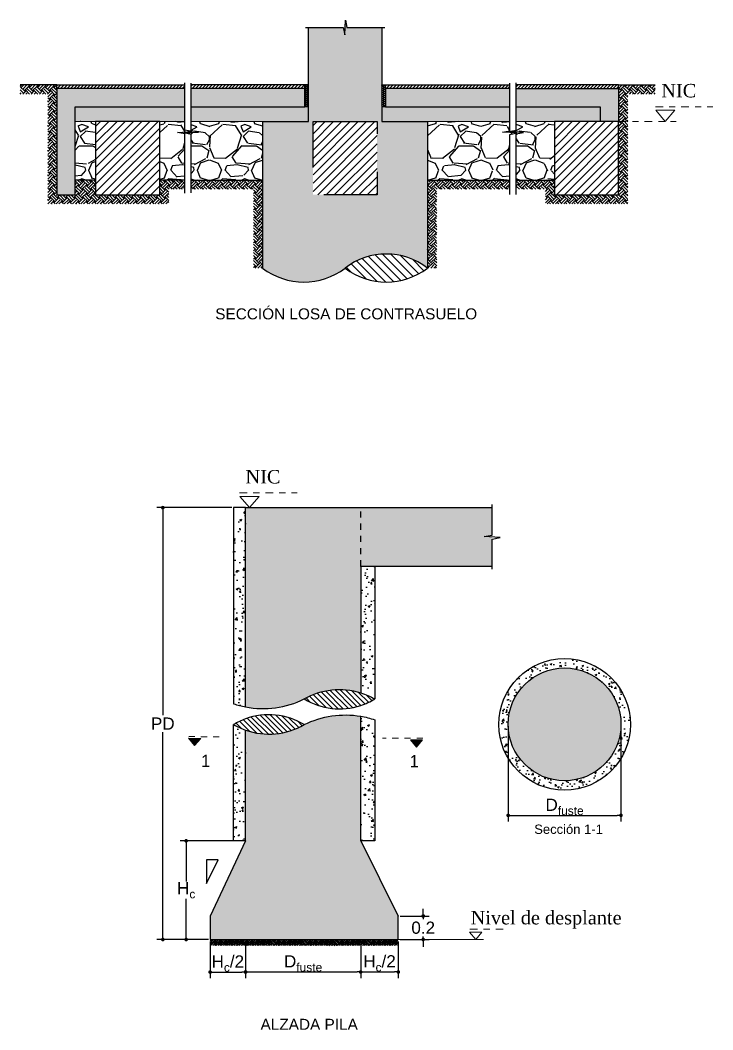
# Model space of a CAD drawing. Header units: metres. Extents: x 1491 to 3802, y 1670 to 4183.
# Drawn here: x 2008.71 to 2020.06, y 2099.08 to 2115.62 of the extents above; entities that cross this region are included whole.
import ezdxf
from ezdxf.enums import TextEntityAlignment as Align

# ---------------------------------------------------------------- set-up
doc = ezdxf.new("R2010")
doc.units = ezdxf.units.M
doc.linetypes.add('CENTER', pattern=[2, 1.25, -0.25, 0.25, -0.25])
doc.linetypes.add('HIDDEN', pattern=[0.375, 0.25, -0.125])
for name, color, linetype in [('01_TEX_TITULOS', 173, 'Continuous'), ('0E_TEX_INT', 7, 'Continuous'), ('15_LINEA_ESTRIBOS', 170, 'Continuous'), ('16_LINEA_COL_MURO', 173, 'Continuous'), ('22_BLOQUE_RECORTE', 7, 'Continuous'), ('23_BLOQUE_SECCIÓN', 7, 'Continuous'), ('41_HS_COLUMNAS', 8, 'Continuous'), ('50_HS_Granular', 8, 'Continuous')]:
    doc.layers.add(name, color=color, linetype=linetype)
doc.layers.add('42_HS_SECCIONES_SOLIDO', color=7, linetype='Continuous', true_color=0xdee2e1)
doc.layers.add('47_HS_SOLIDO_DETALLE_ROJO', color=7, linetype='Continuous', true_color=0x8f9695)
doc.layers.add('Lim_Hatch', color=254, linetype='Continuous', lineweight=0)
doc.styles.add('Annota_RDC', font='Times New Roman.ttf', dxfattribs={"height": 2.2})
doc.styles.add('Annotative', font='Arial.ttf')
doc.styles.get("Standard").update_dxf_attribs({"font": 'Arial.ttf'})
doc.styles.add('Standard - Anotativo', font='', dxfattribs={"height": 2})
doc.styles.get('Standard - Anotativo').set_extended_font_data('Century Gothic')
doc.dimstyles.new('Annotative_RDC', dxfattribs={"dimscale": 0.15, "dimtxt": 2, "dimasz": 0.6, "dimexe": 1, "dimexo": 0.3, "dimgap": 0.4, "dimtad": 1, "dimtih": 1, "dimtoh": 1, "dimdec": 1, "dimzin": 1, "dimdsep": 46, "dimtxsty": 'Annotative', "dimblk": 'DOT', "dimblk1": 'DOT', "dimblk2": 'DOT', "dimcen": 0.01, "dimclrd": 191, "dimclre": 191, "dimclrt": 7, "dimadec": 0, "dimazin": 0, "dimtfac": 1, "dimtdec": 1, "dimtmove": 2, "dimatfit": 3, "dimldrblk": 'DOT', "dimfxl": 1, "dimtolj": 1, "dimtzin": 0, "dimarcsym": 0})
pattern_1 = [(44.99999999999999, (-1078.426842455237, 1937.48360459319), (0, 0.1347038418160373), [0.09525, -0.09525]), (44.99999999999999, (-1078.452099425578, 1937.50886156353), (0, 0.1347038418160373), [0.09525, -0.09525]), (44.99999999999999, (-1078.477356395919, 1937.534118533871), (0, 0.1347038418160373), [0.09525, -0.09525]), (135, (-1078.477356395919, 1937.550956514096), (-0.1347038418160373, 0), [0.09525, -0.09525]), (135, (-1078.452099425578, 1937.576213484437), (-0.1347038418160373, 0), [0.09525, -0.09525]), (135, (-1078.426842455237, 1937.601470454778), (-0.1347038418160373, 0), [0.09525, -0.09525])]
pattern_2 = [(37.50000000000001, (0, 0), (-0.4800093887952137, 14.68239711988027), [0, -11.5824, 0, -12.954, 0, -12.3825]), (7.499999999999999, (0, 0), (13.48569849414008, 21.50475301705063), [0, -6.248400000000001, 0, -10.4394, 0, -4.0005]), (327.5, (-9.372599999999998, 0), (23.72977110724374, 0.04311554035637073), [0, -3.81, 0, -13.716, 0, -17.907]), (317.5, (-9.372599999999998, 0), (22.90669357416892, 6.687879697716487), [0, -1.905, 0, -8.991599999999998, 0, -10.287])]

# ---------------------------------------------------------------- blocks, each defined once
blk = doc.blocks.new('*U72')
at = {"lineweight": 0}
for points in [[(-7048.206987657239, 4030.780230012924), (-7048.13827253998, 4030.698904524063), (-7048.275702774497, 4030.698904524063)], [(-7045.715504999606, 4030.780230012924), (-7045.646789882348, 4030.698904524063), (-7045.784220116865, 4030.698904524063)]]:
    blk.add_hatch(color=256, dxfattribs=at).paths.add_polyline_path(points)
at = {"linetype": 'CENTER', "lineweight": 0, "ltscale": 0.0009}
for p, q in [((-7048.273204826555, 4030.680158386502), (-7047.885912778857, 4030.680158386502)), ((-7045.644500692031, 4030.680158386502), (-7046.095603626794, 4030.680158386502))]:
    blk.add_line(p, q, dxfattribs=at)
at = {"lineweight": 0, "flags": 128}
for points in [[(-7048.275702774497, 4030.698904524063), (-7048.13827253998, 4030.698904524063), (-7048.206987657239, 4030.780230012924)], [(-7045.784220116865, 4030.698904524063), (-7045.646789882348, 4030.698904524063), (-7045.715504999606, 4030.780230012924)]]:
    blk.add_lwpolyline(points, close=True, dxfattribs=at)
blk = doc.blocks.new('_DOT')
at = {"color": 0, "linetype": 'Continuous'}
blk.add_line((-0.5, 0), (-1, 0), dxfattribs=at)
at = {"color": 0, "linetype": 'Continuous', "const_width": 0.5}
blk.add_lwpolyline([(-0.25, 0, 1), (0.25, 0, 1)], format="xyb", close=True, dxfattribs=at)
blk = doc.blocks.new('*D82')
at = {"layer": '0E_TEX_INT', "color": 191, "lineweight": -2, "transparency": 16777216}
for p, q in [((2012.178350383708, 2107.632358105651), (2010.948695102656, 2107.632358105651)), ((2011.048695102656, 2107.572358105651), (2011.048695102656, 2104.235657924696)), ((2011.048695102656, 2100.61895774374), (2011.048695102656, 2103.955657924696)), ((2011.795907009285, 2100.55895774374), (2010.948695102656, 2100.55895774374))]:
    blk.add_line(p, q, dxfattribs=at)
at = {"layer": 'Defpoints', "color": 0, "transparency": 16777216}
for p in [(2011.048695102656, 2107.632358105651), (2012.208350383708, 2107.632358105651), (2011.825907009285, 2100.55895774374)]:
    blk.add_point(p, dxfattribs=at)
at = {"layer": '0E_TEX_INT', "color": 191, "lineweight": -2, "transparency": 16777216, "xscale": 0.06, "yscale": 0.06, "zscale": 0.06}
for p, rotation in [((2011.048695102656, 2107.632358105651), 90), ((2011.048695102656, 2100.55895774374), 270)]:
    blk.add_blockref('_DOT', p, dxfattribs=dict(at, rotation=rotation))
at = {"layer": '0E_TEX_INT', "color": 7, "transparency": 16777216, "insert": (2011.048695102656, 2104.095657924696), "char_height": 0.2, "attachment_point": 5, "style": 'Annotative'}
blk.add_mtext('\\A1;PD', dxfattribs=at)
blk = doc.blocks.new('*D83')
at = {"layer": '0E_TEX_INT', "color": 191, "lineweight": -2, "transparency": 16777216}
for p, q in [((2016.704248205735, 2104.052300069798), (2016.704248205735, 2102.491974758374)), ((2018.551825805735, 2104.052300069798), (2018.551825805735, 2102.491974758374)), ((2016.764248205735, 2102.591974758374), (2018.491825805735, 2102.591974758374))]:
    blk.add_line(p, q, dxfattribs=at)
at = {"layer": 'Defpoints', "color": 0, "transparency": 16777216}
for p in [(2016.704248205735, 2104.082300069798), (2018.551825805735, 2104.082300069798), (2018.551825805735, 2102.591974758374)]:
    blk.add_point(p, dxfattribs=at)
at = {"layer": '0E_TEX_INT', "color": 191, "lineweight": -2, "transparency": 16777216, "xscale": 0.06, "yscale": 0.06, "zscale": 0.06, "rotation": 180}
blk.add_blockref('_DOT', (2016.704248205735, 2102.591974758374), dxfattribs=at)
at = {"layer": '0E_TEX_INT', "color": 191, "lineweight": -2, "transparency": 16777216, "xscale": 0.06, "yscale": 0.06, "zscale": 0.06}
blk.add_blockref('_DOT', (2018.551825805735, 2102.591974758374), dxfattribs=at)
at = {"layer": '0E_TEX_INT', "color": 7, "transparency": 16777216, "insert": (2017.628037005735, 2102.731974758374), "char_height": 0.2, "attachment_point": 5, "style": 'Annotative'}
blk.add_mtext('\\A1;D{\\H0.7x;\\S^ fuste;}', dxfattribs=at)
blk = doc.blocks.new('*D84')
at = {"layer": '0E_TEX_INT', "color": 191, "lineweight": -2, "transparency": 16777216}
for p, q in [((2012.373275009285, 2102.175588143741), (2011.331507504165, 2102.175588143741)), ((2011.431507504165, 2102.115588143741), (2011.431507504165, 2101.507272943741)), ((2011.431507504165, 2100.61895774374), (2011.431507504165, 2101.227272943741)), ((2011.793436227101, 2100.55895774374), (2011.331507504165, 2100.55895774374))]:
    blk.add_line(p, q, dxfattribs=at)
at = {"layer": 'Defpoints', "color": 0, "transparency": 16777216}
for p in [(2012.403275009285, 2102.175588143741), (2011.431507504165, 2100.55895774374), (2011.823436227101, 2100.55895774374)]:
    blk.add_point(p, dxfattribs=at)
at = {"layer": '0E_TEX_INT', "color": 191, "lineweight": -2, "transparency": 16777216, "xscale": 0.06, "yscale": 0.06, "zscale": 0.06}
for p, rotation in [((2011.431507504165, 2102.175588143741), 90), ((2011.431507504165, 2100.55895774374), 270)]:
    blk.add_blockref('_DOT', p, dxfattribs=dict(at, rotation=rotation))
at = {"layer": '0E_TEX_INT', "color": 7, "transparency": 16777216, "insert": (2011.431507504164, 2101.367272943741), "char_height": 0.2, "attachment_point": 5, "style": 'Annotative'}
blk.add_mtext('\\A1;H{\\H0.7x;\\S^ c;}', dxfattribs=at)
blk = doc.blocks.new('*D85')
at = {"layer": '0E_TEX_INT', "color": 191, "lineweight": -2, "transparency": 16777216}
for p, q in [((2015.313247640982, 2101.00386974374), (2015.313247640982, 2101.06386974374)), ((2014.935203009284, 2100.94386974374), (2015.413247640982, 2100.94386974374)), ((2015.313247640982, 2100.94386974374), (2015.313247640982, 2100.89277800022)), ((2014.935203009284, 2100.55895774374), (2015.413247640982, 2100.55895774374)), ((2015.313247640982, 2100.55895774374), (2015.313247640982, 2100.61004948726)), ((2015.313247640982, 2100.49895774374), (2015.313247640982, 2100.438957743741))]:
    blk.add_line(p, q, dxfattribs=at)
at = {"layer": 'Defpoints', "color": 0, "transparency": 16777216}
for p in [(2014.905203009284, 2100.94386974374), (2014.905203009284, 2100.55895774374), (2015.313247640982, 2100.55895774374)]:
    blk.add_point(p, dxfattribs=at)
at = {"layer": '0E_TEX_INT', "color": 191, "lineweight": -2, "transparency": 16777216, "xscale": 0.06, "yscale": 0.06, "zscale": 0.06}
for p, rotation in [((2015.313247640982, 2100.94386974374), 270), ((2015.313247640982, 2100.55895774374), 90)]:
    blk.add_blockref('_DOT', p, dxfattribs=dict(at, rotation=rotation))
at = {"layer": '0E_TEX_INT', "color": 7, "transparency": 16777216, "insert": (2015.313247640982, 2100.751413743741), "char_height": 0.2, "attachment_point": 5, "style": 'Annotative'}
blk.add_mtext('\\A1;0.2', dxfattribs=at)
blk = doc.blocks.new('*D86')
at = {"layer": '0E_TEX_INT', "color": 191, "lineweight": -2, "transparency": 16777216}
for p, q in [((2011.823436227101, 2100.52895774374), (2011.823436227101, 2099.925546295127)), ((2012.403275009285, 2100.52895774374), (2012.403275009285, 2099.925546295127)), ((2011.8834362271, 2100.025546295127), (2012.343275009285, 2100.025546295127))]:
    blk.add_line(p, q, dxfattribs=at)
at = {"layer": 'Defpoints', "color": 0, "transparency": 16777216}
for p in [(2011.823436227101, 2100.55895774374), (2012.403275009285, 2100.55895774374), (2012.403275009285, 2100.025546295127)]:
    blk.add_point(p, dxfattribs=at)
at = {"layer": '0E_TEX_INT', "color": 191, "lineweight": -2, "transparency": 16777216, "xscale": 0.06, "yscale": 0.06, "zscale": 0.06, "rotation": 180}
blk.add_blockref('_DOT', (2011.823436227101, 2100.025546295127), dxfattribs=at)
at = {"layer": '0E_TEX_INT', "color": 191, "lineweight": -2, "transparency": 16777216, "xscale": 0.06, "yscale": 0.06, "zscale": 0.06}
blk.add_blockref('_DOT', (2012.403275009285, 2100.025546295127), dxfattribs=at)
at = {"layer": '0E_TEX_INT', "color": 7, "transparency": 16777216, "insert": (2012.113355618193, 2100.165546295127), "char_height": 0.2, "attachment_point": 5, "style": 'Annotative'}
blk.add_mtext('\\A1;H{\\H0.7x;\\S^ c;}/2', dxfattribs=at)
blk = doc.blocks.new('*D87')
at = {"layer": '0E_TEX_INT', "color": 191, "lineweight": -2, "transparency": 16777216}
for p, q in [((2012.403275009284, 2100.52895774374), (2012.403275009284, 2099.927892063426)), ((2014.289343809285, 2100.52895774374), (2014.289343809285, 2099.927892063426)), ((2012.463275009284, 2100.027892063426), (2014.229343809285, 2100.027892063426))]:
    blk.add_line(p, q, dxfattribs=at)
at = {"layer": 'Defpoints', "color": 0, "transparency": 16777216}
for p in [(2012.403275009284, 2100.55895774374), (2014.289343809285, 2100.55895774374), (2014.289343809285, 2100.027892063426)]:
    blk.add_point(p, dxfattribs=at)
at = {"layer": '0E_TEX_INT', "color": 191, "lineweight": -2, "transparency": 16777216, "xscale": 0.06, "yscale": 0.06, "zscale": 0.06, "rotation": 180}
blk.add_blockref('_DOT', (2012.403275009284, 2100.027892063426), dxfattribs=at)
at = {"layer": '0E_TEX_INT', "color": 191, "lineweight": -2, "transparency": 16777216, "xscale": 0.06, "yscale": 0.06, "zscale": 0.06}
blk.add_blockref('_DOT', (2014.289343809285, 2100.027892063426), dxfattribs=at)
at = {"layer": '0E_TEX_INT', "color": 7, "transparency": 16777216, "insert": (2013.346309409285, 2100.167892063426), "char_height": 0.2, "attachment_point": 5, "style": 'Annotative'}
blk.add_mtext('\\A1;D{\\H0.7x;\\S^ fuste;}', dxfattribs=at)
blk = doc.blocks.new('*D88')
at = {"layer": '0E_TEX_INT', "color": 191, "lineweight": -2, "transparency": 16777216}
for p, q in [((2014.289343809285, 2100.52895774374), (2014.289343809285, 2099.927892063426)), ((2014.905203009284, 2100.52895774374), (2014.905203009284, 2099.927892063426)), ((2014.349343809285, 2100.027892063426), (2014.845203009284, 2100.027892063426))]:
    blk.add_line(p, q, dxfattribs=at)
at = {"layer": 'Defpoints', "color": 0, "transparency": 16777216}
for p in [(2014.289343809285, 2100.55895774374), (2014.905203009284, 2100.55895774374), (2014.905203009284, 2100.027892063426)]:
    blk.add_point(p, dxfattribs=at)
at = {"layer": '0E_TEX_INT', "color": 191, "lineweight": -2, "transparency": 16777216, "xscale": 0.06, "yscale": 0.06, "zscale": 0.06, "rotation": 180}
blk.add_blockref('_DOT', (2014.289343809285, 2100.027892063426), dxfattribs=at)
at = {"layer": '0E_TEX_INT', "color": 191, "lineweight": -2, "transparency": 16777216, "xscale": 0.06, "yscale": 0.06, "zscale": 0.06}
blk.add_blockref('_DOT', (2014.905203009284, 2100.027892063426), dxfattribs=at)
at = {"layer": '0E_TEX_INT', "color": 7, "transparency": 16777216, "insert": (2014.597273409285, 2100.167892063426), "char_height": 0.2, "attachment_point": 5, "style": 'Annotative'}
blk.add_mtext('\\A1;H{\\H0.7x;\\S^ c;}/2', dxfattribs=at)

msp = doc.modelspace()

# ---------------------------------------------------------------- hatches: boundary and pattern name
h = msp.add_hatch()
h.set_pattern_fill('EARTH', color=8, scale=0.015, angle=45)
h.set_pattern_definition([(44.99999999999999, (2092.572263726949, 2111.235948754667), (0, 0.1347038418160373), [0.09525, -0.09525]), (44.99999999999999, (2092.547006756608, 2111.261205725008), (0, 0.1347038418160373), [0.09525, -0.09525]), (44.99999999999999, (2092.521749786268, 2111.286462695349), (0, 0.1347038418160373), [0.09525, -0.09525]), (135, (2092.521749786268, 2111.303300675576), (-0.1347038418160373, 0), [0.09525, -0.09525]), (135, (2092.547006756608, 2111.328557645915), (-0.1347038418160373, 0), [0.09525, -0.09525]), (135, (2092.572263726949, 2111.353814616255), (-0.1347038418160373, 0), [0.09525, -0.09525])])
h.paths.add_polyline_path([(2009.313197380461, 2114.555954662043), (2008.71319738046, 2114.555954662043), (2008.71319738046, 2114.405954662043), (2009.16319738046, 2114.405954662043), (2009.16319738046, 2112.605954662044), (2009.76319738046, 2112.605954662044), (2009.798771937393, 2112.605954662044), (2011.148771937394, 2112.605954662044), (2011.148771937394, 2112.845954662044), (2011.411169709078, 2112.845954662044), (2011.411169709078, 2112.995954662043), (2010.998771937393, 2112.995954662043), (2010.998771937393, 2112.755954662043), (2009.948771937394, 2112.755954662043), (2009.948771937394, 2112.995954662043), (2009.61319738046, 2112.995954662043), (2009.61319738046, 2112.755954662043), (2009.313197380461, 2112.755954662043)])
h = msp.add_hatch()
h.set_pattern_fill('ANSI31', color=8, scale=0.012)
h.set_pattern_definition([(44.99999999999999, (-1078.426842455237, 1937.48360459319), (-0.02694076836320746, 0.02694076836320746), [])])
h.paths.add_polyline_path([(2009.313197380461, 2114.555954662043), (2009.313197380461, 2114.495954662043), (2011.411169709078, 2114.495954662043), (2011.411169709078, 2114.555954662043)])
h.paths.add_polyline_path([(2013.373374989729, 2114.495954662043), (2013.373374989729, 2114.555954662043), (2011.513374989729, 2114.555954662043), (2011.513374989729, 2114.495954662043)])
h.paths.add_polyline_path([(2016.733374989728, 2114.495954662043), (2016.733374989728, 2114.555954662043), (2014.693374989729, 2114.555954662043), (2014.693374989729, 2114.495954662043)])
h.paths.add_polyline_path([(2016.835580270381, 2114.555954662043), (2016.835580270381, 2114.495954662043), (2018.513552598997, 2114.495954662043), (2018.513552598997, 2114.555954662043)])
h = msp.add_hatch()
h.set_pattern_fill('HONEY', color=8, scale=0.006)
h.set_pattern_definition([(0, (-1078.426842455237, 1937.48360459319), (0.028575, 0.01649778387), [0.01905, -0.03809999999999999]), (120, (-1078.426842455237, 1937.48360459319), (-0.02857499993756514, 0.01649778397814035), [0.01904999999999997, -0.03809999999999994]), (59.99999999999999, (-1078.426842455237, 1937.48360459319), (6.243485461965292e-11, 0.03299556784814033), [-0.0381, 0.01905])])
h.paths.add_polyline_path([(2013.373374989729, 2114.195954662044), (2013.433374989729, 2114.195954662044), (2013.433374989729, 2114.555954662043), (2013.373374989729, 2114.555954662043)])
h.paths.add_polyline_path([(2014.633374989729, 2114.195954662044), (2014.693374989729, 2114.195954662044), (2014.693374989729, 2114.555954662043), (2014.633374989729, 2114.555954662043)])
h = msp.add_hatch()
h.set_pattern_fill('EARTH', color=8, scale=0.015, angle=45)
h.set_pattern_definition(pattern_1)
h.paths.add_polyline_path([(2017.463552598998, 2112.995954662043), (2016.835580270381, 2112.995954662043), (2016.835580270381, 2112.845954662044), (2017.313552598998, 2112.845954662044), (2017.313552598998, 2112.605954662044), (2018.663552598998, 2112.605954662044), (2018.663552598998, 2114.405954662043), (2019.113552598998, 2114.405954662043), (2019.113552598998, 2114.555954662043), (2018.513552598997, 2114.555954662043), (2018.513552598997, 2112.755954662043), (2017.463552598998, 2112.755954662043)])
h = msp.add_hatch()
h.set_pattern_fill('EARTH', color=8, scale=0.015, angle=45)
h.set_pattern_definition(pattern_1)
h.paths.add_polyline_path([(2012.683374989729, 2112.995954662043), (2011.513374989729, 2112.995954662043), (2011.513374989729, 2112.845954662044), (2012.533374989728, 2112.845954662044), (2012.533374989728, 2111.555954662043), (2012.683374989729, 2111.555954662043)])
h = msp.add_hatch()
h.set_pattern_fill('EARTH', color=8, scale=0.015, angle=45)
h.set_pattern_definition(pattern_1)
h.paths.add_polyline_path([(2016.733374989728, 2112.995954662043), (2015.383374989729, 2112.995954662043), (2015.383374989729, 2111.555954662043), (2015.533374989729, 2111.555954662043), (2015.533374989729, 2112.845954662044), (2016.733374989728, 2112.845954662044)])
h = msp.add_hatch()
h.set_pattern_fill('EARTH', color=8, scale=0.0096228, angle=45)
h.set_pattern_definition([(44.99999999999999, (2080.570433121415, 2253.213731491654), (0, 0.08641520860182422), [0.06110478000000003, -0.06110478000000003]), (44.99999999999999, (2080.554230269802, 2253.229934343267), (0, 0.08641520860182422), [0.06110478000000003, -0.06110478000000003]), (44.99999999999999, (2080.538027418188, 2253.24613719488), (0, 0.08641520860182422), [0.06110478000000003, -0.06110478000000003]), (135, (2080.538027418188, 2253.256939095955), (-0.08641520860182425, 0), [0.06110478000000001, -0.06110478000000001]), (135, (2080.554230269802, 2253.273141947568), (-0.08641520860182425, 0), [0.06110478000000001, -0.06110478000000001]), (135, (2080.570433121415, 2253.289344799182), (-0.08641520860182425, 0), [0.06110478000000001, -0.06110478000000001])])
h.paths.add_polyline_path([(2014.905203009284, 2100.55895774374), (2011.825907009285, 2100.55895774374), (2011.825907009285, 2100.462729743741), (2014.905203009284, 2100.462729743741)])
at = {"layer": '41_HS_COLUMNAS'}
h = msp.add_hatch(dxfattribs=at)
h.set_pattern_fill('ANSI31', color=256, scale=0.03000000000000001)
h.set_pattern_definition([(44.99999999999999, (-1077.526842455238, 1937.48360459319), (-0.06735192090801867, 0.06735192090801867), [])])
h.paths.add_polyline_path([(2009.948771937394, 2112.755954662043), (2010.998771937393, 2112.755954662043), (2010.998771937393, 2113.955954662044), (2009.948771937394, 2113.955954662044)])
h = msp.add_hatch(dxfattribs=at)
h.set_pattern_fill('ANSI31', color=256, scale=0.03000000000000001)
h.set_pattern_definition([(44.99999999999999, (-1078.426842455237, 1937.48360459319), (-0.06735192090801867, 0.06735192090801867), [])])
h.paths.add_polyline_path([(2013.508374989729, 2113.955954662044), (2013.508374989729, 2112.755954662043), (2014.558374989729, 2112.755954662043), (2014.558374989729, 2113.955954662044)])
h.paths.add_polyline_path([(2018.513552598997, 2112.755954662043), (2018.513552598997, 2113.955954662044), (2017.463552598998, 2113.955954662044), (2017.463552598998, 2112.755954662043)])
h = msp.add_hatch(dxfattribs=at)
h.set_pattern_fill('ANSI31', color=256, scale=0.03000000000000001, angle=90)
h.set_pattern_definition([(135, (-1078.426842455237, 1937.48360459319), (-0.06735192090801867, -0.06735192090801867), [])])
edge = h.paths.add_edge_path()
edge.add_arc((2014.708374989732, 2112.429474378476), 1.103930113272326, 232.3054518505809, 307.6945481491827)
edge.add_arc((2014.708374989729, 2110.682434945626), 1.103930113263494, 52.30545185021079, 127.6945481495377)
at = {"layer": '42_HS_SECCIONES_SOLIDO'}
h = msp.add_hatch(color=256, dxfattribs=at)
h.dxf.hatch_style = 1
h.paths.add_polyline_path([(2014.633374989729, 2115.49533313576), (2014.062625381082, 2115.49533313576), (2014.039574509448, 2115.615907584476), (2014.02717547001, 2115.374758687043), (2014.001049351927, 2115.49533313576), (2013.433374989729, 2115.49533313576), (2013.433374989729, 2113.955954662044), (2014.633374989729, 2113.955954662044)])
h = msp.add_hatch(color=256, dxfattribs=at)
h.dxf.hatch_style = 1
h.paths.add_polyline_path([(2018.213552598998, 2114.195954662044), (2018.213552598998, 2113.955954662044), (2018.513552598997, 2113.955954662044), (2018.513552598997, 2114.495954662043), (2017.014093500616, 2114.495954662043), (2017.014093500616, 2114.195954662044)])
h.paths.add_polyline_path([(2016.835580270381, 2114.195954662044), (2017.014093500616, 2114.195954662044), (2017.014093500616, 2114.495954662043), (2016.835580270381, 2114.495954662043)])
h.paths.add_polyline_path([(2014.693374989729, 2114.495954662043), (2014.693374989729, 2114.195954662044), (2016.733374989728, 2114.195954662044), (2016.733374989728, 2114.495954662043)])
h.paths.add_polyline_path([(2013.373374989729, 2114.195954662044), (2013.373374989729, 2114.495954662043), (2011.513374989729, 2114.495954662043), (2011.513374989729, 2114.195954662044)])
h.paths.add_polyline_path([(2011.411169709078, 2114.195954662044), (2011.411169709078, 2114.495954662043), (2009.313197380461, 2114.495954662043), (2009.313197380461, 2113.655954662043), (2009.313197380461, 2112.755954662043), (2009.61319738046, 2112.755954662043), (2009.61319738046, 2114.195954662044)])
h = msp.add_hatch(color=256, dxfattribs=at)
h.dxf.hatch_style = 1
edge = h.paths.add_edge_path()
edge.add_line((2015.383374989729, 2113.955954662044), (2014.558374989729, 2113.955954662044))
edge.add_line((2014.558374989729, 2113.955954662044), (2014.558374989729, 2112.755954662044))
edge.add_line((2014.558374989729, 2112.755954662043), (2013.508374989729, 2112.755954662043))
edge.add_line((2013.508374989729, 2112.755954662043), (2013.508374989729, 2113.955954662043))
edge.add_line((2013.508374989729, 2113.955954662044), (2013.433374989729, 2113.955954662044))
edge.add_line((2013.433374989729, 2113.955954662044), (2012.683374989728, 2113.955954662044))
edge.add_line((2012.683374989729, 2113.955954662044), (2012.683368471053, 2111.55735307547))
edge.add_arc((2013.35927278639, 2112.42651928199), 1.101043386088553, 232.1296926676255, 307.7516069296976)
edge.add_arc((2014.708374989728, 2110.682434945626), 1.103930113263702, 52.30545185021231, 127.6945481498079, ccw=False)
edge.add_line((2015.383374989729, 2111.555954662043), (2015.383374989729, 2113.955954662044))
h = msp.add_hatch(color=256, dxfattribs=at)
h.dxf.hatch_style = 1
h.paths.add_polyline_path([(2014.289343809285, 2104.600181722904), (2014.289343809285, 2106.670078105652), (2014.289343809285, 2107.632358105651), (2012.403275009285, 2107.632358105651), (2012.403275009285, 2104.368174368495, 0.1646570517097747), (2013.363086383708, 2104.49929932444, -0.2109460582058428)])
h.paths.add_polyline_path([(2016.442636809732, 2107.632358105651), (2014.289343809285, 2107.632358105651), (2014.289343809285, 2106.670078105652), (2016.442101208546, 2106.670078105652), (2016.442101208546, 2107.151234857216), (2016.31352237398, 2107.15889519457), (2016.442636809732, 2107.18249158916)])
h = msp.add_hatch(color=256, dxfattribs=at)
h.dxf.hatch_style = 1
edge = h.paths.add_edge_path()
edge.add_arc((2017.628037005735, 2104.082300069798), 0.9237887999991191, 0, 360)
h = msp.add_hatch(dxfattribs=at)
h.set_pattern_fill('ANSI31', color=256, scale=0.0192456, angle=90)
h.set_pattern_definition([(135, (576.2682492538679, 2748.263731125548), (-0.04320760430091213, -0.04320760430091211), [])])
h.paths.add_polyline_path([(2012.403275009285, 2104.172358286625, 0.04883101659880229), (2012.208350383708, 2104.078155441631, 0.04641024364277136), (2012.403275009285, 2103.988643342055, 0.2186317764185285), (2013.365555009285, 2104.07815544163, 0.2289706116210004)])
h.paths.add_polyline_path([(2013.363086383708, 2104.49929932444, 0.2210596475255017), (2014.289343809285, 2104.393094592488, 0.05258501538800743), (2014.520291009286, 2104.499299324455, 0.04989184500951818), (2014.289343809285, 2104.600181722904, 0.210946058205841)])
h = msp.add_hatch(color=256, dxfattribs=at)
h.dxf.hatch_style = 1
h.paths.add_polyline_path([(2012.403275009285, 2102.175588143741), (2011.823436227101, 2100.94386974374), (2011.823436227101, 2100.55895774374), (2014.905203009284, 2100.55895774374), (2014.905203009284, 2100.94386974374), (2014.289343809285, 2102.175588143741), (2014.289343809285, 2104.215779430524, 0.1584413204320854), (2013.365555009284, 2104.07815544163, -0.2186317764183276), (2012.403275009285, 2103.988643342055)])
at = {"layer": '47_HS_SOLIDO_DETALLE_ROJO'}
h = msp.add_hatch(dxfattribs=at)
h.set_pattern_fill('AR-CONC', color=256, scale=0.001732104)
h.set_pattern_definition([(49.99999999999999, (596.3869865810211, 2778.7428891678), (0.3155627939066546, -0.02760815381827618), [0.03299658119999999, -0.3629623932]), (355, (596.3869865810211, 2778.7428891678), (-0.06104527122387508, 0.3309303258659136), [0.02639726496000001, -0.2903709264031939]), (100.4514446999999, (596.413283396073, 2778.740588494601), (0.2545175218501893, 0.3033221585581207), [0.02804277900251517, -0.3084708250326381]), (46.1842, (596.3869865810211, 2778.830880051001), (0.4695370910454218, -0.0728216843815885), [0.04949487179999996, -0.5444435897999997]), (96.63555760999981, (596.42611463717, 2778.824811624637), (0.4112086502071446, 0.4285677801202117), [0.04206418572088656, -0.4627066554363687]), (351.1841511700001, (596.3869865810211, 2778.830880051001), (0.411208650230483, 0.4285677800990995), [0.03959584040181528, -0.4355544074975598]), (20.99999999999998, (596.4309820226208, 2778.808882330201), (0.2626118935748295, -0.1771339588406471), [0.0329965812, -0.3629623932]), (326.0000000000001, (596.4309820226208, 2778.808882330201), (0.1070475405090729, 0.3190327128723336), [0.02639726496, -0.2903699145599999]), (71.45144499999999, (596.4528663470755, 2778.794121166876), (0.3696594334983414, 0.141898755678352), [0.02804277900251518, -0.3084702932767102]), (37.49999999999998, (596.3869865810211, 2778.7428891678), (0.005349782044763089, 0.146458121052344), [0, -0.2868502792320001, 0, -0.29476945872, 0, -0.2914698006000001]), (7.499999999999999, (596.3869865810211, 2778.7428891678), (0.1157386047127506, 0.1735231743647641), [0, -0.1680625869119999, 0, -0.2802509629919999, 0, -0.11108849004]), (327.5, (596.2888767462528, 2778.7428891678), (0.2348570122509186, -0.009922780384685664), [0, -0.109988604, 0, -0.3431644444800001, 0, -0.4553528205599999]), (317.5, (596.2448813046522, 2778.7428891678), (0.2565751475954474, 0.04404132682480024), [0, -0.1429851852, 0, -0.2278963874880001, 0, -0.3233664957600001])])
h.paths.add_polyline_path([(2014.289343809285, 2102.175588143741), (2014.520291009285, 2102.175588143741), (2014.520291009285, 2104.157974340647, 0.03945883963526224), (2014.289343809285, 2104.215779430524)])
h.paths.add_polyline_path([(2012.208350383708, 2102.175588143741), (2012.403275009285, 2102.175588143741), (2012.403275009285, 2103.988643342055, -0.0464102436427714), (2012.208350383708, 2104.078155441631)])
h.paths.add_polyline_path([(2012.208350383708, 2104.419480425423, 0.03339316246796394), (2012.403275009285, 2104.368174368495), (2012.403275009285, 2107.632358105651), (2012.208350383708, 2107.632358105651)])
h.paths.add_polyline_path([(2014.520291009285, 2106.670078105652), (2014.289343809285, 2106.670078105652), (2014.289343809285, 2104.600181722904, -0.04989184500934483), (2014.520291009285, 2104.499299324455)])
h = msp.add_hatch(dxfattribs=at)
h.set_pattern_fill('AR-CONC', color=8, scale=0.0014256)
h.set_pattern_definition([(49.99999999999999, (-226.4985369836922, 3102.34000215527), (0.2597224641207034, -0.02272276034426024), [0.02715768, -0.29873448]), (355, (-226.4985369836922, 3102.34000215527), (-0.0502430215834363, 0.2723706385727684), [0.02172614400000001, -0.2389884167927522]), (100.4514447, (-226.476893514513, 3102.33810859708), (0.2094794418520076, 0.2496478671260253), [0.02308047654528, -0.2538854527017599]), (46.1842, (-226.4985369836922, 3102.41242263527), (0.3864502806958205, -0.05993554270089581), [0.04073651999999998, -0.4481017199999998]), (96.63555760999992, (-226.4663328222523, 3102.407428045671), (0.3384433335038228, 0.3527306832265117), [0.03462072898838401, -0.3808285229928961]), (351.1841511700001, (-226.4985369836922, 3102.41242263527), (0.3384433335230313, 0.3527306832091353), [0.03258916905499201, -0.3584809938251521]), (20.99999999999998, (-226.4623267436923, 3102.39431751527), (0.2161414761932753, -0.1457892665355121), [0.02715768, -0.29873448]), (326.0000000000001, (-226.4623267436923, 3102.39431751527), (0.08810497161240569, 0.2625783645039783), [0.021726144, -0.2389875839999999]), (71.45144499999999, (-226.444314954018, 3102.382168409652), (0.3042464473237378, 0.1167890993237465), [0.02308047654527998, -0.2538850150425597]), (37.49999999999998, (-226.4985369836922, 3102.34000215527), (0.004403112794043694, 0.120541663417567), [0, -0.2360907648, 0, -0.242608608, 0, -0.2398928400000001]), (7.499999999999999, (-226.4985369836922, 3102.34000215527), (0.09525811087469185, 0.1428174274607111), [0, -0.1383231168, 0, -0.2306592287999999, 0, -0.09143085599999998]), (327.5, (-226.5792858188925, 3102.34000215527), (0.1932979524698918, -0.00816689743595526), [0, -0.09052560000000001, 0, -0.2824398720000001, 0, -0.3747759840000001]), (317.5, (-226.6154960588919, 3102.34000215527), (0.2111729609839073, 0.03624800561711956), [0, -0.11768328, 0, -0.1875690432, 0, -0.266145264])])
h.paths.add_polyline_path([(2018.705790605735, 2104.082300069799, 0.9999999999999999), (2016.550283405734, 2104.082300069799, 0.9999999999999999)])
h.paths.add_polyline_path([(2018.551825805734, 2104.082300069799, 0.9999999999999999), (2016.704248205736, 2104.082300069799, 0.9999999999999999)], flags=16)
h.paths.add_polyline_path([(2018.490239885735, 2104.082300069799, 0.9999999999999999), (2016.765834125735, 2104.082300069799, 0.9999999999999999)], flags=0)
h.paths.add_polyline_path([(2018.247965824069, 2104.576676805423, 0.03688449973405189), (2018.168594673537, 2104.66240135777, 0.1828444093619188), (2017.631734104404, 2104.928748023655, -0.9077356223650497), (2017.628037005735, 2104.890615269799, -0.04189119479578445), (2017.762771177346, 2104.879307074506, -0.1796379697395392), (2018.288265355742, 2104.612266855652, -0.7159120040704795)], flags=0)
at = {"layer": '50_HS_Granular'}
h = msp.add_hatch(dxfattribs=at)
h.set_pattern_fill('AR-SAND', color=256, scale=0.3)
h.set_pattern_definition(pattern_2)
h.paths.add_polyline_path([(2011.411169709078, 2114.195954662044), (2009.61319738046, 2114.195954662044), (2009.61319738046, 2113.955954662044), (2009.948771937394, 2113.955954662044), (2010.998771937393, 2113.955954662044), (2011.411169709078, 2113.955954662044)])
h.paths.add_polyline_path([(2013.433374989729, 2114.195954662044), (2013.373374989729, 2114.195954662044), (2011.513374989729, 2114.195954662044), (2011.513374989729, 2113.955954662044), (2012.682910642226, 2113.956132519085), (2013.433374989729, 2113.955954662044)])
h.paths.add_polyline_path([(2016.733374989728, 2114.195954662044), (2014.693374989729, 2114.195954662044), (2014.633374989729, 2114.195954662044), (2014.633374989729, 2113.955954662044), (2015.383374989729, 2113.955954662044), (2016.733374989728, 2113.955954662044)])
h.paths.add_polyline_path([(2018.213552598998, 2114.195954662044), (2016.835580270381, 2114.195954662044), (2016.835580270381, 2113.955954662044), (2017.463552598998, 2113.955954662044), (2018.213552598998, 2113.955954662044)])
h = msp.add_hatch(dxfattribs=at)
h.set_pattern_fill('AR-SAND', color=256, scale=0.3)
h.set_pattern_definition(pattern_2)
h.paths.add_polyline_path([(2011.411169709078, 2114.195954662044), (2009.61319738046, 2114.195954662044), (2009.61319738046, 2113.955954662044), (2009.948771937394, 2113.955954662044), (2010.998771937393, 2113.955954662044), (2011.411169709078, 2113.955954662044)])
h = msp.add_hatch(dxfattribs=at)
h.set_pattern_fill('AR-SAND', color=256, scale=0.3)
h.set_pattern_definition(pattern_2)
h.paths.add_polyline_path([(2011.411169709078, 2114.195954662044), (2009.61319738046, 2114.195954662044), (2009.61319738046, 2113.955954662044), (2009.948771937394, 2113.955954662044), (2010.998771937393, 2113.955954662044), (2011.411169709078, 2113.955954662044)])
h = msp.add_hatch(dxfattribs=at)
h.set_pattern_fill('AR-SAND', color=256)
h.set_pattern_definition([(37.50000000000001, (0, 0), (-0.1600031295984046, 4.894132373293424), [0, -3.860800000000001, 0, -4.318000000000001, 0, -4.1275]), (7.500000000000001, (0, 0), (4.495232831380027, 7.168251005683543), [0, -2.0828, 0, -3.4798, 0, -1.3335]), (327.5, (-3.1242, 0), (7.90992370241458, 0.01437184678545691), [0, -1.27, 0, -4.572, 0, -5.969]), (317.5, (-3.1242, 0), (7.635564524722972, 2.229293232572162), [0, -0.635, 0, -2.9972, 0, -3.429])])
h.paths.add_polyline_path([(2011.411169709078, 2114.195954662044), (2009.61319738046, 2114.195954662044), (2009.61319738046, 2113.955954662044), (2009.948771937394, 2113.955954662044), (2010.998771937393, 2113.955954662044), (2011.411169709078, 2113.955954662044)])
h = msp.add_hatch(dxfattribs=at)
h.set_pattern_fill('AR-SAND', color=256, scale=0.25)
h.set_pattern_definition([(37.50000000000001, (0, 0), (-0.004000078239960114, 0.1223533093323356), [0, -0.09652000000000002, 0, -0.10795, 0, -0.1031875]), (7.500000000000001, (0, 0), (0.1123808207845007, 0.1792062751420886), [0, -0.05207000000000001, 0, -0.08699500000000002, 0, -0.03333750000000001]), (327.5, (-0.07810500000000001, 0), (0.1977480925603645, 0.0003592961696364228), [0, -0.03175, 0, -0.1143, 0, -0.149225]), (317.5, (-0.07810500000000001, 0), (0.1908891131180743, 0.05573233081430406), [0, -0.015875, 0, -0.07493, 0, -0.08572500000000001])])
h.paths.add_polyline_path([(2011.411169709078, 2114.195954662044), (2009.61319738046, 2114.195954662044), (2009.61319738046, 2113.958702163894), (2011.411169709078, 2113.958702163894)])
h.paths.add_polyline_path([(2013.433374989729, 2114.194159005099), (2011.513374989729, 2114.194159005099), (2011.513374989729, 2113.955954662044), (2012.682910642226, 2113.955954662044), (2012.682910642226, 2113.956132519085), (2013.433374989729, 2113.955954662044)])
h.paths.add_polyline_path([(2016.73337498973, 2114.195954662044), (2014.633374989729, 2114.195954662044), (2014.633374989729, 2113.955954662044), (2016.73337498973, 2113.955954662044)])
h.paths.add_polyline_path([(2018.213552598998, 2114.195954662044), (2016.835580270381, 2114.195954662044), (2016.835580270381, 2113.955954662044), (2018.213552598998, 2113.955954662044)])
h = msp.add_hatch(dxfattribs=at)
h.set_pattern_fill('GRAVEL', color=256, scale=0.35)
h.set_pattern_definition([(228.0127875, (0.64008, 0.8889999999999999), (-7.112000000558533, -8.000999999503625), [0.119602504, -11.84066927384775]), (184.969741, (0.56007, 0.8001), (10.66799999577918, 0.8890000506442735), [0.2052416519999999, -20.31891711273339]), (132.5104471, (0.3556, 0.7823199999999999), (8.89000000375462, -9.778999996586085), [0.144718532, -14.327152977935]), (267.273689, (0.00889, 0.56007), (0.8890000018619038, 17.7799999999066), [0.186901582, -18.50325309900829]), (292.83365418, (0, 0.37338), (-4.445000000372192, 10.66799999984441), [0.183271795, -18.1439327108704]), (357.2736889999999, (0.07112, 0.20447), (-17.7799999999066, 0.8890000018619049), [0.186901582, -18.50325309900829]), (37.69424047, (0.25781, 0.19558), (-11.55699999948756, -8.890000000665145), [0.247167781, -24.46959035998646]), (72.25532837, (0.45339, 0.34671), (6.223000001672752, 19.5579999994676), [0.233351832, -23.10183981066675]), (121.42956562, (0.5245099999999999, 0.56896), (-7.112000001009091, 11.55699999937911), [0.18753455, -18.56594099454921]), (175.2363583, (0.42672, 0.7289800000000001), (9.778999999859835, -0.8890000015362397), [0.2140996479999999, -10.4908779325]), (222.3974378, (0.21336, 0.74676), (-10.66799999965863, -9.779000000372399), [0.276877272, -27.41087037926195]), (138.81407483, (0.8889999999999999, 0.5511799999999999), (-6.222999999626728, 5.334000000433714), [0.09450158899999998, -9.3556980385204]), (171.4692344, (0.8178800000000002, 0.61341), (11.55700000031138, -1.77799999798307), [0.179788693, -17.799123648964]), (225, (0.64008, 0.64008), (-1.243449787580175e-16, -0.8890000000000837), [0.125723269, -1.1315125879498]), (203.19859051, (0.5778500000000001, 0.74676), (4.445000000121132, 1.777999999688267), [0.06770446199999998, -6.702717829112898]), (291.80140949, (0.5156200000000001, 0.72009), (-0.8890000001860235, 2.666999999938005), [0.095747967, -4.6916635465]), (30.96375653, (0.5511799999999999, 0.6311900000000001), (2.667000000065234, 1.777999999902394), [0.155511881, -5.028204353518499]), (161.56505118, (0.6845300000000001, 0.7111999999999999), (1.778000000046404, -0.8889999999068137), [0.112450499, -2.6988143408898]), (16.389540334, (0, 0.72009), (8.89000000000005, 2.667000000000085), [0.1575308, -15.59558933538865]), (70.34617594, (0.15113, 0.76454), (-3.556000000325261, -9.778999999884643), [0.132159629, -13.08377548737]), (293.19859051, (0.6845300000000001, 0.8889999999999999), (-1.777999999689642, 4.44500000012435), [0.135408035, -6.635014256112898]), (343.6104596700001, (0.7378699999999999, 0.76454), (-8.890000000186301, 2.666999999378), [0.1575308, -15.595589335389]), (339.44395478, (0, 0.16891), (-4.444999999999951, 1.778000000000073), [0.15191232, -7.443707009587101]), (294.7751406, (0.14224, 0.11557), (-4.445000005290925, 9.778999997594541), [0.127285242, -12.601257683252]), (66.80140949, (0.69342, 0), (1.777999999720804, 4.445000000111756), [0.135408035, -6.6350142561129]), (17.35402464, (0.74676, 0.12446), (-11.55699999977006, -3.556000000746362), [0.149023959, -14.75333159307]), (69.44395478, (0.25781, 0), (-1.778000000030961, -4.444999999987622), [0.07595616, -7.519663169587101]), (101.309932474, (0.64008, 0), (-0.8890000000001399, 3.556000000000129), [0.04533011, -4.487698237584101]), (165.963756532, (0.6311900000000001, 0.04445), (2.666999999999829, -0.8889999999999527), [0.183271795, -3.48216910617415]), (186.00900596, (0.45339, 0.08889999999999999), (8.88999999995288, 0.8890000004652738), [0.16984345, -16.81447770216795]), (303.69006753, (0.5511799999999999, 0.5511799999999999), (-0.889000000123539, 1.777999999938296), [0.128213358, -3.077121725888]), (353.15722659, (0.6223000000000001, 0.4445), (15.11300000009299, -1.777999999208788), [0.223844866, -22.16060317276085]), (60.9453959, (0.8445499999999999, 0.4178299999999999), (-3.556000000097891, -6.222999999944089), [0.09152788399999999, -9.061287311338498]), (90, (0.8889999999999999, 0.49784), (-0.8889999999999999, 0.8889999999999999), [0.05334, -0.8356599999999998]), (120.25643716, (0.43561, 0.11557), (3.555999999565007, -6.223000000248429), [0.123503436, -12.22687927062]), (48.01278749999999, (0.37338, 0.22225), (7.112000000586369, 8.000999999478571), [0.239205008, -11.72106676984775]), (0, (0.5334, 0.40005), (0.8889999999999999, 0.8889999999999999), [0.23114, -0.65786]), (325.3048465, (0.76454, 0.40005), (8.890000003367536, -6.222999995189102), [0.140563346, -13.915760853449]), (254.0546040999999, (0.8801100000000001, 0.32004), (-0.8889999999378948, -3.556000000015661), [0.129440178, -6.3425775135702]), (207.64597536, (0.8445499999999999, 0.19558), (-16.89100000062067, -8.889999998820763), [0.2107507849999999, -20.8643625480283]), (175.42607874, (0.65786, 0.09778999999999999), (-11.55699999999959, 0.8889999999998173), [0.222960311, -22.073046259684])])
h.paths.add_polyline_path([(2009.948771937394, 2113.958702163894), (2009.61319738046, 2113.958702163894), (2009.61319738046, 2112.995954662043), (2009.948771937394, 2112.995954662043)])
h.paths.add_polyline_path([(2011.411169709078, 2113.75262902424), (2011.29059526036, 2113.778755142324), (2011.531744157794, 2113.791154181763), (2011.411169709078, 2113.814205053397), (2011.411169709078, 2113.958702163894), (2010.998771937393, 2113.958702163894), (2010.998771937393, 2112.995954662043), (2011.411169709078, 2112.995954662043)])
h.paths.add_polyline_path([(2012.682910642226, 2113.955954662044), (2011.513374989729, 2113.955954662044), (2011.513374989729, 2113.805205053397), (2011.633949438445, 2113.782154181763), (2011.392800541012, 2113.769755142323), (2011.513374989729, 2113.74362902424), (2011.513374989729, 2112.995954662043), (2012.682910642226, 2112.995954662043)])
h.paths.add_polyline_path([(2016.733374989728, 2113.74362902424), (2016.853949438446, 2113.769755142323), (2016.612800541012, 2113.782154181763), (2016.733374989728, 2113.805205053397), (2016.733374989728, 2113.955954662044), (2015.383374989729, 2113.955954662044), (2015.383374989729, 2112.995954662043), (2016.733374989728, 2112.995954662043)])
h.paths.add_polyline_path([(2017.463552598998, 2113.955954662044), (2016.835580270381, 2113.955954662044), (2016.835580270381, 2113.814205053397), (2016.715005821665, 2113.791154181763), (2016.956154719098, 2113.778755142324), (2016.835580270381, 2113.75262902424), (2016.835580270381, 2112.995954662043), (2017.463552598998, 2112.995954662043)])

# ---------------------------------------------------------------- linework, layer by layer
at = {"color": 8}
msp.add_line((2014.520291009285, 2106.670078105652), (2014.520291009285, 2104.499299324455), dxfattribs=at)
for points in [[(2013.433374989729, 2113.955954662044), (2013.433374989729, 2115.49533313576)], [(2014.633374989729, 2115.49533313576), (2014.633374989729, 2113.955954662044)], [(2016.835580270381, 2114.195954662044), (2018.213552598998, 2114.195954662044), (2018.213552598998, 2113.955954662044)], [(2012.682910642226, 2113.956132519085), (2013.433374989729, 2113.955954662044)], [(2012.682910642226, 2113.956132519085), (2012.682910642226, 2111.556132519085)], [(2014.633374989729, 2113.955954662044), (2015.383374989729, 2113.955954662044)], [(2015.383374989729, 2113.955954662044), (2015.383374989729, 2111.555954662043)]]:
    msp.add_lwpolyline(points)
at = {"color": 8, "flags": 128}
msp.add_lwpolyline([(2009.313197380461, 2114.555954662043), (2008.71319738046, 2114.555954662043)], dxfattribs=at)
at = {"color": 8}
for points in [[(2009.313197380461, 2114.555954662043), (2011.411169709078, 2114.555954662043)], [(2009.313197380461, 2114.495954662043), (2009.313197380461, 2114.555954662043)], [(2013.433374989729, 2114.555954662043), (2011.513374989729, 2114.555954662043)], [(2013.373374989729, 2114.495954662043), (2013.373374989729, 2114.555954662043)], [(2014.633374989729, 2114.555954662043), (2016.73337498973, 2114.555954662043)], [(2014.693374989729, 2114.495954662043), (2014.693374989729, 2114.555954662043)], [(2018.513552598997, 2114.555954662043), (2016.835580270381, 2114.555954662043)], [(2018.513552598997, 2114.495954662043), (2018.513552598997, 2114.555954662043)], [(2018.513552598997, 2114.555954662043), (2019.113552598998, 2114.555954662043)], [(2013.433374989729, 2114.195954662044), (2013.373374989729, 2114.195954662044)], [(2014.693374989729, 2114.195954662044), (2014.633374989729, 2114.195954662044)], [(2014.520291009285, 2104.157974340647), (2014.520291009285, 2102.175588143741), (2014.289343809285, 2102.175588143741)]]:
    msp.add_lwpolyline(points, dxfattribs=at)
at = {"flags": 128}
for points in [[(2011.411169709078, 2114.495954662043), (2009.313197380461, 2114.495954662043), (2009.313197380461, 2114.495954662043), (2009.313197380461, 2113.655954662043), (2009.313197380461, 2112.755954662043), (2009.61319738046, 2112.755954662043), (2009.61319738046, 2114.195954662044), (2011.411169709078, 2114.195954662044)], [(2011.513374989729, 2114.195954662044), (2013.373374989729, 2114.195954662044), (2013.373374989729, 2114.495954662043), (2011.513374989729, 2114.495954662043)], [(2016.73337498973, 2114.495954662043), (2014.693374989729, 2114.495954662043), (2014.693374989729, 2114.195954662044), (2016.73337498973, 2114.195954662044)], [(2016.835580270381, 2114.495954662043), (2018.513552598997, 2114.495954662043), (2018.513552598997, 2113.955954662044)], [(2009.948771937394, 2112.995954662043), (2009.61319738046, 2112.995954662043)], [(2011.411169709078, 2112.995954662043), (2010.998771937393, 2112.995954662043)], [(2011.513374989729, 2112.995954662043), (2012.682910642226, 2112.995954662043)], [(2015.383374989729, 2112.995954662043), (2016.73337498973, 2112.995954662043)], [(2016.835580270381, 2112.995954662043), (2017.463552598998, 2112.995954662043)]]:
    msp.add_lwpolyline(points, dxfattribs=at)
at = {"linetype": 'CENTER', "lineweight": 0, "ltscale": 0.1}
for points in [[(2019.115063574878, 2114.198486910238), (2020.05548114492, 2114.198486910238)], [(2018.513550991593, 2113.955956259853), (2019.453968561635, 2113.955956259853)], [(2012.305812696496, 2107.874890353845), (2013.246230266538, 2107.874890353845)], [(2016.07803493042, 2100.726413288038), (2016.623736859133, 2100.726413288038)]]:
    msp.add_lwpolyline(points, dxfattribs=at)
at = {"flags": 128}
for points in [[(2010.998771937393, 2113.955954662044), (2009.948771937394, 2113.955954662044), (2009.948771937394, 2112.755954662043), (2010.998771937393, 2112.755954662043)], [(2018.513552598997, 2113.955954662044), (2017.463552598998, 2113.955954662044), (2017.463552598998, 2112.755954662043), (2018.513552598997, 2112.755954662043)]]:
    msp.add_lwpolyline(points, close=True, dxfattribs=at)
at = {"color": 8, "linetype": 'HIDDEN', "ltscale": 5, "flags": 128}
msp.add_lwpolyline([(2013.508374989729, 2113.955954662044), (2014.558374989729, 2113.955954662044), (2014.558374989729, 2112.755954662043), (2013.508374989729, 2112.755954662043)], close=True, dxfattribs=at)
for points in [[(2015.383374989729, 2111.555954662043, 0.3413487360684541), (2014.033374989728, 2111.555954662043)], [(2012.683374989729, 2111.555954662043, 0.3413487360686114), (2014.033374989728, 2111.555954662043)], [(2014.033374989728, 2111.555954662049, 0.3413487360644515), (2015.383374989729, 2111.555954662043)], [(2012.403275009285, 2104.368174368495, 0.1646570517097742), (2013.363086383708, 2104.49929932444, -0.2109460582058434), (2014.289343809285, 2104.600181722904, -0.2109460582058434)], [(2013.363086383708, 2104.49929932444, 0.2210596475255037), (2014.289343809285, 2104.393094592488, 0.2210596475255037)], [(2014.289343809285, 2104.600181722904, -0.04989184500934483), (2014.520291009285, 2104.499299324455)], [(2014.289343809285, 2104.393094592488, 0.05258501538191535), (2014.52029100926, 2104.49929932444)], [(2012.208350383708, 2104.419480425423, 0.03339316246796391), (2012.403275009285, 2104.368174368495, 0.02696182308051548)], [(2012.403275009285, 2104.172358286625, 0.04883101659880237), (2012.208350383708, 2104.078155441631)], [(2013.365555009284, 2104.078155441631, 0.2289706116207877), (2012.403275009285, 2104.172358286625, 0.2289706116207877)], [(2012.403275009285, 2103.988643342055, 0.2186317764183283), (2013.365555009284, 2104.07815544163, -0.1584413204320849), (2014.289343809285, 2104.215779430524)], [(2014.289343809285, 2104.215779430524, -0.03945883963526224), (2014.520291009285, 2104.157974340647)], [(2012.208350383708, 2104.078155441631, 0.04641024364277143), (2012.403275009285, 2103.988643342055, 0.03657772307290356)]]:
    msp.add_lwpolyline(points, format="xyb")
at = {"color": 8}
msp.add_lwpolyline([(2011.955668298213, 2101.863438192202), (2011.763212298214, 2101.863438192202), (2011.763212298214, 2101.478526192202)], close=True, dxfattribs=at)
at = {"color": 8, "linetype": 'Continuous', "lineweight": 0, "ltscale": 0.1}
msp.add_lwpolyline([(2014.905203009284, 2100.55895774374), (2016.298806647554, 2100.55895774374)], dxfattribs=at)
msp.add_circle((2017.628037005735, 2104.082300069798), 0.9237888000000001)
at = {"layer": '15_LINEA_ESTRIBOS'}
for radius in [1.0777536, 0.9237887999991191]:
    msp.add_circle((2017.628037005735, 2104.082300069798), radius, dxfattribs=at)
at = {"layer": '16_LINEA_COL_MURO'}
for p, q in [((2014.289343809285, 2102.175588143741), (2014.289343809285, 2104.215779430524)), ((2012.403275009285, 2102.175588143741), (2012.403275009285, 2103.988643342055)), ((2012.403275009285, 2102.175588143741), (2011.823436227101, 2100.94386974374)), ((2014.289343809285, 2102.175588143741), (2014.905203009284, 2100.94386974374)), ((2011.823436227101, 2100.94386974374), (2011.823436227101, 2100.55895774374)), ((2014.905203009284, 2100.55895774374), (2014.905203009284, 2100.94386974374)), ((2011.823436227101, 2100.55895774374), (2014.905203009284, 2100.55895774374))]:
    msp.add_line(p, q, dxfattribs=at)
for points in [[(2012.403275009285, 2104.368174368495), (2012.403275009285, 2107.632358105651), (2016.442382383707, 2107.632358105651)], [(2016.442101208546, 2106.670078105652), (2014.289343809285, 2106.670078105652), (2014.289343809285, 2104.600181722904)]]:
    msp.add_lwpolyline(points, dxfattribs=at)
at = {"layer": '16_LINEA_COL_MURO', "linetype": 'HIDDEN', "ltscale": 0.005}
msp.add_lwpolyline([(2014.289343809285, 2106.670078105652), (2014.289343809285, 2107.632358105651)], dxfattribs=at)
at = {"layer": '22_BLOQUE_RECORTE'}
for points in [[(2013.38296618311, 2115.49533313576), (2014.001049351927, 2115.49533313576), (2014.02717547001, 2115.374758687043), (2014.039574509448, 2115.615907584476), (2014.062625381082, 2115.49533313576), (2014.682113947541, 2115.49533313576)], [(2011.411169709078, 2112.783529037508), (2011.411169709078, 2113.75262902424), (2011.29059526036, 2113.778755142324), (2011.531744157794, 2113.791154181763), (2011.411169709078, 2113.814205053397), (2011.411169709078, 2114.592112956801)], [(2016.835580270381, 2112.759823148297), (2016.835580270381, 2113.75262902424), (2016.956154719098, 2113.778755142324), (2016.715005821665, 2113.791154181763), (2016.835580270381, 2113.814205053397), (2016.835580270381, 2114.592112956801)], [(2011.513374989729, 2112.79019543615), (2011.513374989729, 2113.74362902424), (2011.392800541012, 2113.769755142323), (2011.633949438445, 2113.782154181763), (2011.513374989729, 2113.805205053397), (2011.513374989729, 2114.583112956801)], [(2016.733374989728, 2112.759823148297), (2016.733374989728, 2113.74362902424), (2016.853949438446, 2113.769755142323), (2016.612800541012, 2113.782154181763), (2016.733374989728, 2113.805205053397), (2016.733374989728, 2114.583112956801)], [(2016.442101208546, 2106.62231300825), (2016.442101208546, 2107.116656677447), (2016.571242393435, 2107.143541016733), (2016.31352237398, 2107.15889519457), (2016.442636809732, 2107.18249158916), (2016.442636809732, 2107.681303835126)]]:
    msp.add_lwpolyline(points, dxfattribs=at)
at = {"layer": '23_BLOQUE_SECCIÓN', "color": 7, "lineweight": 0, "flags": 128}
for points in [[(2019.121051011082, 2114.140787219089), (2019.433392450045, 2114.140787219089), (2019.277221730564, 2113.955956564434)], [(2012.3118001327, 2107.817190662697), (2012.624141571663, 2107.817190662697), (2012.467970852182, 2107.632360008041)], [(2016.072184015919, 2100.677530305315), (2016.272557295842, 2100.677530305315), (2016.17237065588, 2100.55895774374)]]:
    msp.add_lwpolyline(points, close=True, dxfattribs=at)
at = {"layer": '47_HS_SOLIDO_DETALLE_ROJO'}
for points in [[(2012.403275009285, 2107.632358105651), (2012.208350383708, 2107.632358105651), (2012.208350383708, 2104.419480425423)], [(2012.403275009285, 2102.175588143741), (2012.208350383708, 2102.175588143741), (2012.208350383708, 2104.078155441631)]]:
    msp.add_lwpolyline(points, dxfattribs=at)
at = {"layer": 'Lim_Hatch'}
for points in [[(2009.61319738046, 2114.195954662044), (2011.411169709078, 2114.195954662044), (2011.411169709078, 2113.958702163894), (2009.61319738046, 2113.958702163894)], [(2011.513374989729, 2114.194159005099), (2013.433374989729, 2114.194159005099), (2013.433374989729, 2113.955954662044), (2011.513374989729, 2113.955954662044)], [(2016.73337498973, 2114.195954662044), (2014.633374989729, 2114.195954662044), (2014.633374989729, 2113.955954662044), (2016.73337498973, 2113.955954662044)], [(2016.835580270381, 2114.195954662044), (2018.213552598998, 2114.195954662044), (2018.213552598998, 2113.955954662044), (2016.835580270381, 2113.955954662044)]]:
    msp.add_lwpolyline(points, close=True, dxfattribs=at)

# ---------------------------------------------------------------- block references
at = {"layer": '23_BLOQUE_SECCIÓN', "xscale": -1.45799998542, "yscale": 1.457999985420001, "zscale": 1.457999985420001, "rotation": 179.5802365370965}
msp.add_blockref('*U72', (12330.63429414724, 7905.16955072606), dxfattribs=at)

# ---------------------------------------------------------------- texts
at = {"layer": '01_TEX_TITULOS', "color": 173, "linetype": 'HIDDEN', "ltscale": 10}
for s, p in [('SECCIÓN LOSA DE CONTRASUELO', (2014.05186173754, 2110.80597859752)), ('ALZADA PILA', (2013.446008556771, 2099.170219062185))]:
    msp.add_text(s, height=0.18, dxfattribs=at).set_placement(p, align=Align.MIDDLE_CENTER)
at = {"layer": '01_TEX_TITULOS', "color": 173, "linetype": 'HIDDEN', "insert": (2017.693402451243, 2102.364285928249), "char_height": 0.1524251520000001, "width": 1.528714329557789, "attachment_point": 5}
msp.add_mtext('Sección 1-1', dxfattribs=at)
at = {"layer": '0E_TEX_INT', "char_height": 0.22, "attachment_point": 1, "style": 'Annota_RDC'}
for s, insert in [('NIC', (2019.212725951134, 2114.571739314732)), ('NIC', (2012.403475072752, 2108.248142758339)), ('Nivel de desplante', (2016.089204198241, 2101.026929021303))]:
    msp.add_mtext(s, dxfattribs=dict(at, insert=insert))
at = {"layer": '42_HS_SECCIONES_SOLIDO', "char_height": 0.152425152, "width": 0.03810628799999999, "attachment_point": 1, "style": 'Standard - Anotativo'}
for insert in [(2011.675169831571, 2103.584207175224), (2015.090875784663, 2103.578918651788)]:
    msp.add_mtext('{\\H1.3125x;\\C7;1}', dxfattribs=dict(at, insert=insert))

# ---------------------------------------------------------------- dimensions: what is measured, and where the dimension line sits
at = {"layer": '0E_TEX_INT'}
for base, p1, p2, text, picture, middle in [((2011.048695102656, 2107.632358105651), (2011.825907009285, 2100.55895774374), (2012.208350383708, 2107.632358105651), 'PD', '*D82', (2011.048695102656, 2104.095657924696)), ((2011.431507504165, 2100.55895774374), (2012.403275009285, 2102.175588143741), (2011.823436227101, 2100.55895774374), 'H{\\H0.7x;\\S^ c;}', '*D84', (2011.431507504164, 2101.367272943741)), ((2015.313247640982, 2100.55895774374), (2014.905203009284, 2100.94386974374), (2014.905203009284, 2100.55895774374), '0.2', '*D85', (2015.313247640982, 2100.751413743741))]:
    dim = msp.add_linear_dim(base=base, p1=p1, p2=p2, angle=90, text=text, dimstyle='Annotative_RDC', dxfattribs=at)
    dim.commit()
    dim.dimension.update_dxf_attribs({"geometry": picture, "text_midpoint": middle})
for base, p1, p2, text, picture, middle in [((2018.551825805735, 2102.591974758374), (2016.704248205735, 2104.082300069798), (2018.551825805735, 2104.082300069798), 'D{\\H0.7x;\\S^ fuste;}', '*D83', (2017.628037005735, 2102.731974758374)), ((2012.403275009285, 2100.025546295127), (2011.823436227101, 2100.55895774374), (2012.403275009285, 2100.55895774374), 'H{\\H0.7x;\\S^ c;}/2', '*D86', (2012.113355618193, 2100.165546295127)), ((2014.289343809285, 2100.027892063426), (2012.403275009284, 2100.55895774374), (2014.289343809285, 2100.55895774374), 'D{\\H0.7x;\\S^ fuste;}', '*D87', (2013.346309409285, 2100.167892063426)), ((2014.905203009284, 2100.027892063426), (2014.289343809285, 2100.55895774374), (2014.905203009284, 2100.55895774374), 'H{\\H0.7x;\\S^ c;}/2', '*D88', (2014.597273409285, 2100.167892063426))]:
    dim = msp.add_linear_dim(base=base, p1=p1, p2=p2, text=text, dimstyle='Annotative_RDC', dxfattribs=at)
    dim.commit()
    dim.dimension.update_dxf_attribs({"geometry": picture, "text_midpoint": middle})

doc.saveas('drawing.dxf')
